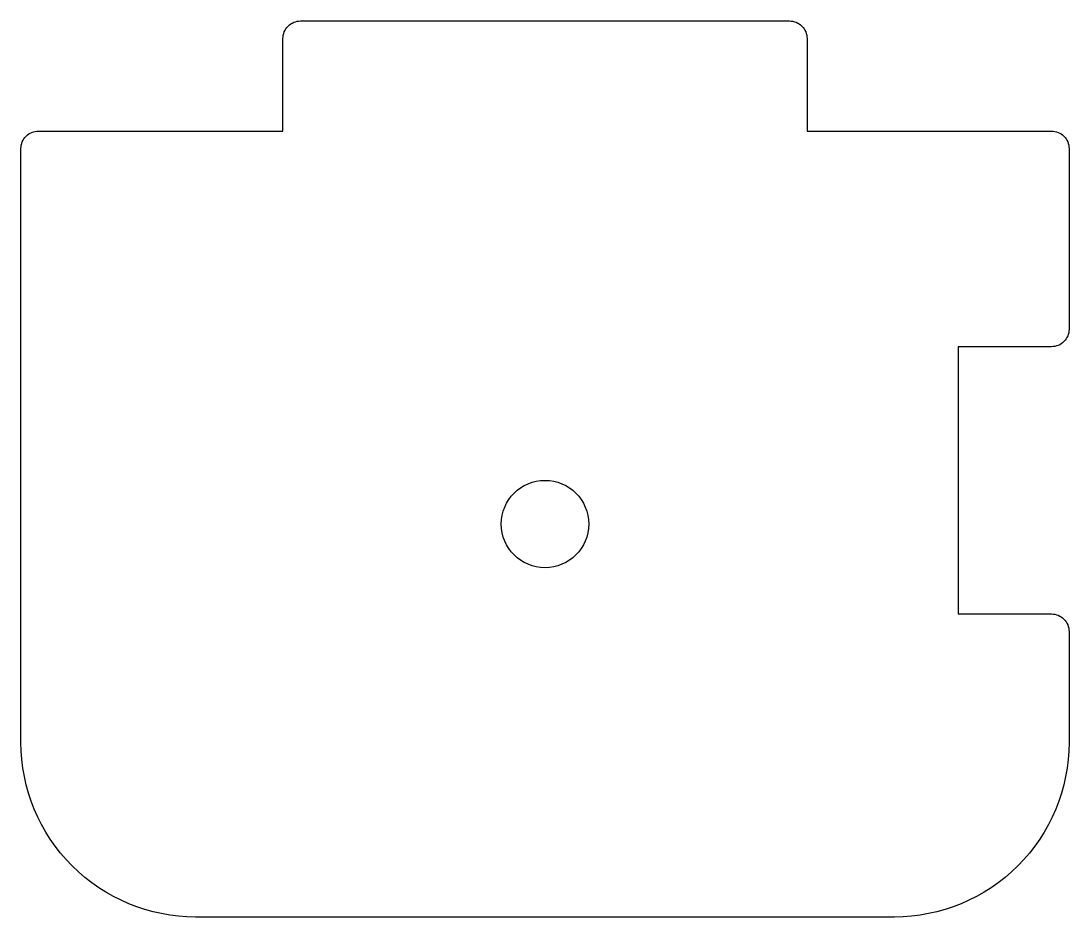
# Model space of a CAD drawing. Extents: x -30 to 30, y -22.5 to 28.8.
import ezdxf

# ---------------------------------------------------------------- set-up
doc = ezdxf.new("R2010")
doc.units = 0

msp = doc.modelspace()

# ---------------------------------------------------------------- linework, layer by layer
at = {"layer": '1'}
msp.add_lwpolyline([(30, 21.5), (30, 11.15, -0.414214), (29, 10.15), (23.65, 10.15), (23.65, -5.15), (29, -5.15, -0.414214), (30, -6.15), (30, -12.5, -0.414214), (20, -22.5), (-20, -22.5, -0.414214), (-30, -12.5), (-30, 21.5, -0.414214), (-29, 22.5), (-15, 22.5), (-15, 27.8, -0.414214), (-14, 28.8), (14, 28.8, -0.414214), (15, 27.8), (15, 22.5), (29, 22.5, -0.414214)], format="xyb", close=True, dxfattribs=at)
msp.add_circle((0, 0), 2.5, dxfattribs=at)

doc.saveas('drawing.dxf')
